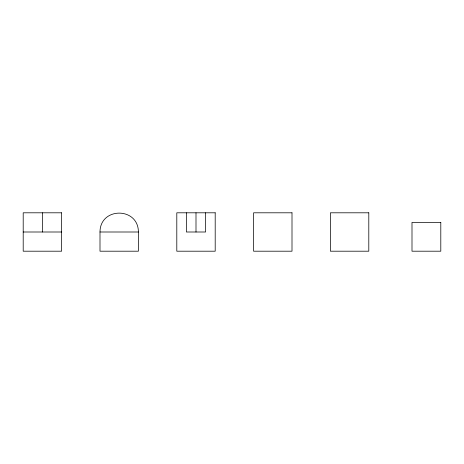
<?xml version="1.0" encoding="UTF-8"?>
<svg xmlns="http://www.w3.org/2000/svg" width="464" height="464" viewBox="0 0 464 464"><rect width="100%" height="100%" fill="white"/><g stroke="black" fill="none" stroke-linecap="round" stroke-linejoin="round"><path stroke-width="0.7" d="M99.998 232C100.05 206.84 138.353 206.84 138.4 232L138.4 251.198L99.998 251.198L99.998 232L138.4 232M23.2 232L61.602 232M205.604 212.802L205.604 232L186.395 232L186.395 212.802M195.999 212.802L195.999 232M42.398 212.802L42.398 232M61.602 212.802L23.2 212.802L23.2 251.198L61.602 251.198L61.602 212.802M215.197 212.802L176.801 212.802L176.801 251.198L215.197 251.198L215.197 212.802M292.001 212.802L253.599 212.802L253.599 251.198L292.001 251.198L292.001 212.802M368.799 212.802L330.403 212.802L330.403 251.198L368.799 251.198L368.799 212.802M440.8 222.401L411.997 222.401L411.997 251.198L440.8 251.198L440.8 222.401"/></g></svg>
